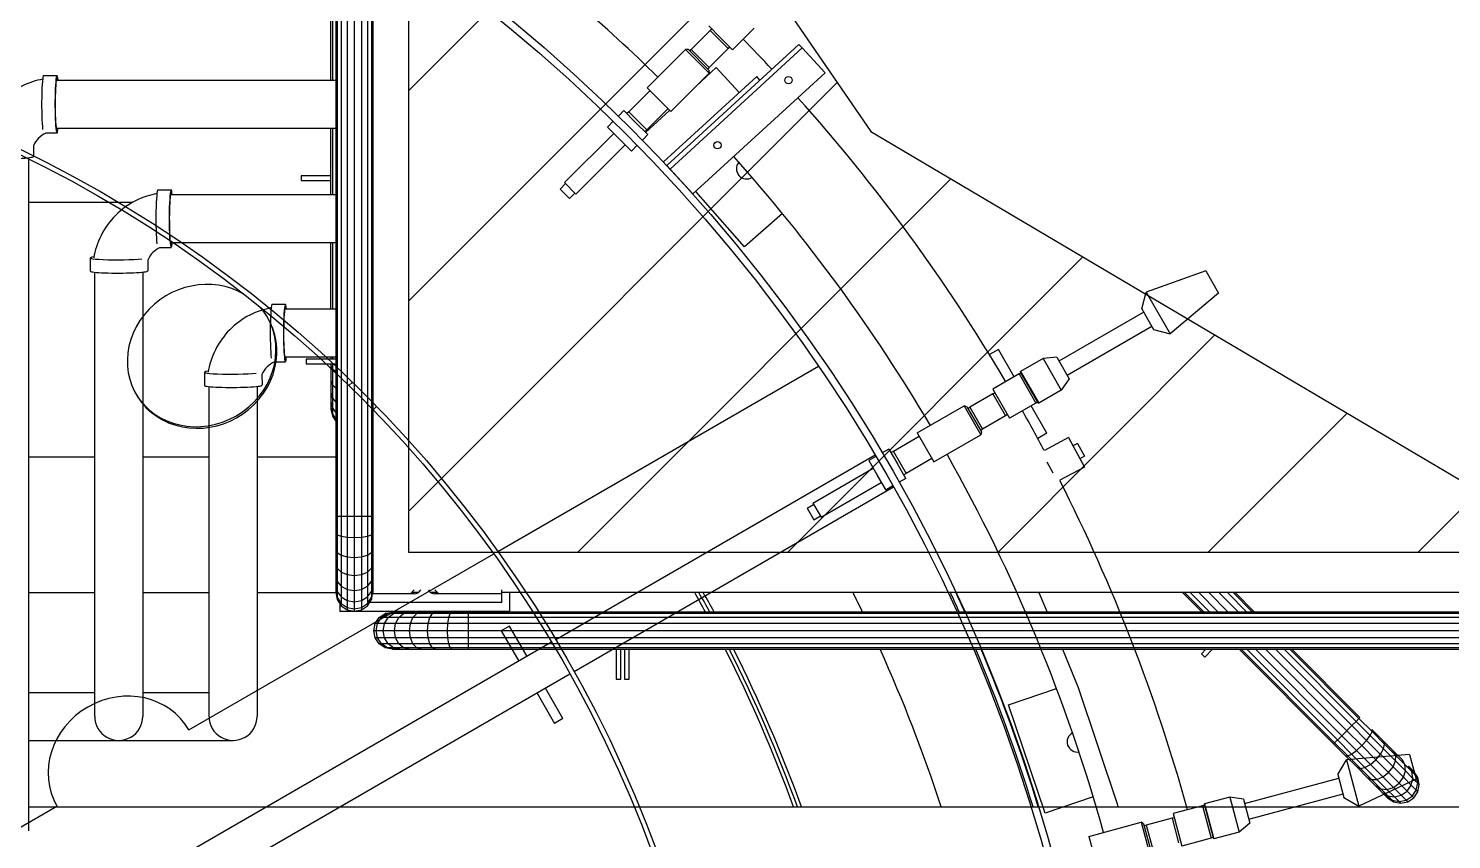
# Model space of a CAD drawing. Header units: metres. Extents: x 0 to 63075, y 0 to 44550.
# Drawn here: x 52849.9 to 53130.4, y 39107.4 to 39267.2 of the extents above; entities that cross this region are included whole.
import ezdxf

# ---------------------------------------------------------------- set-up
doc = ezdxf.new("R2010")
doc.units = ezdxf.units.M
doc.header["$LTSCALE"] = 75
for name, color, linetype in [('GSB', 7, 'Continuous'), ('ML6', 1, 'Continuous'), ('SDM', 7, 'Continuous'), ('SL1', 8, 'Continuous')]:
    doc.layers.add(name, color=color, linetype=linetype)
doc.styles.add('ROMANS', font='ROMANS.SHX')
doc.dimstyles.new('75___1-75', dxfattribs={"dimscale": 75, "dimtxt": 2.5, "dimasz": 2, "dimexe": 1.5, "dimexo": 1, "dimgap": 0.5, "dimtad": 1, "dimdec": 0, "dimzin": 12, "dimtxsty": 'ROMANS', "dimcen": 0, "dimclrd": 256, "dimclre": 256, "dimclrt": 3, "dimazin": 3, "dimtfac": 1, "dimtdec": 0, "dimtmove": 0, "dimatfit": 0, "dimfxl": 1, "dimlwd": -1, "dimlwe": -1, "dimarcsym": 0})

# ---------------------------------------------------------------- blocks, each defined once
blk = doc.blocks.new('A$C6bae614f')
at = {"layer": 'SL1'}
h = blk.add_hatch(dxfattribs=at)
h.set_pattern_fill('_USER', color=256, scale=195, angle=44.9981, style=0, pattern_type=0)
h.set_pattern_definition([(44.99813, (326091.56, -18363.04), (-137.8813, 137.89033), [])])
h.paths.add_polyline_path([(367205.8, 36170.3), (368140.4, 35618.2), (366599.3, 35618.2), (366599.3, 37052.5)])
for p, q in [((366510.8, 40753.1), (366510.6, 35548.2)), ((366518.7, 40756.4), (366518.5, 35543)), ((366528, 40757.6), (366527.8, 35541.1)), ((366537.4, 40756.4), (366537.2, 35543)), ((366545.3, 40753.1), (366545.1, 35548.2)), ((366550.6, 40748.2), (366550.4, 35556.2)), ((366552.4, 40742.4), (366552.2, 35568)), ((366503.6, 40702.3), (366503.4, 35568)), ((366505.5, 40704.4), (366505.3, 35556.2)), ((366497.2, 36237.5), (366497.3, 37091.4)), ((366499.1, 37091.4), (366499.1, 36237.5)), ((366994.8, 36302.8), (366970, 36278)), ((366993.2, 36308.7), (367008.7, 36293.1)), ((366997.1, 36304.7), (366994.8, 36302.8)), ((366994.8, 36302.8), (367018.4, 36279.2)), ((367052.6, 36305.8), (367024.3, 36277.5)), ((366912.2, 36227.5), (366962.4, 36277.9)), ((366938, 36125.6), (367111.3, 36284.5)), ((367115.6, 36279.8), (366942.4, 36121)), ((366962.4, 36277.9), (366993.5, 36246.8)), ((366966.3, 36277.6), (366962.4, 36277.9)), ((366968.1, 36275.8), (366970, 36278)), ((366970, 36278), (366993.7, 36254.4)), ((367018.4, 36279.2), (366993.7, 36254.4)), ((367008.7, 36293.1), (367024.3, 36277.5)), ((367020.3, 36281.5), (367018.4, 36279.2)), ((367115.6, 36279.8), (367111.3, 36284.5)), ((367145.7, 36247), (367115.6, 36279.8)), ((366966.3, 36277.6), (366993.2, 36250.6)), ((366120, 36243.8), (366137.5, 36243.8)), ((366933.6, 36130.3), (367056.1, 36242.4)), ((366943.1, 36196.6), (366993.5, 36246.8)), ((367145.7, 36247), (366972.4, 36088.3)), ((366976.4, 36229.7), (367002.9, 36254)), ((366991.4, 36252.4), (366993.7, 36254.4)), ((366993.2, 36250.6), (366993.5, 36246.8)), ((367032.9, 36221.2), (367002.9, 36254)), ((367060.3, 36237.8), (367056.1, 36242.4)), ((366137.5, 36237.5), (366503.5, 36237.5)), ((366915.8, 36223.8), (366888.1, 36196.1)), ((366912.2, 36227.5), (366943.1, 36196.6)), ((366881.7, 36197.6), (366874.6, 36190.4)), ((366881.7, 36197.6), (366897.4, 36181.8)), ((366888.1, 36196.1), (366885.6, 36193.7)), ((366888.1, 36196.1), (366899.9, 36184.3)), ((366910.2, 36169.1), (366941.7, 36198)), ((366939.5, 36200.2), (366911.7, 36172.5)), ((366123, 36168.3), (366137.5, 36168.3)), ((366137.5, 36174.5), (366503.5, 36174.5)), ((366497.2, 36087.5), (366497.2, 36174.5)), ((366499.1, 36174.5), (366499.1, 36087.5)), ((366803.8, 36103.2), (366868.3, 36167.8)), ((366867.8, 36183.7), (366860.1, 36176)), ((366860.1, 36176), (366891.6, 36144.5)), ((366913.2, 36166.1), (366897.4, 36181.8)), ((366899.9, 36184.3), (366911.7, 36172.5)), ((366913.2, 36166.1), (366906, 36158.9)), ((366911.7, 36172.5), (366909.3, 36170)), ((366106.6, 36151.7), (366106.7, 36137.4)), ((366818.8, 36088.2), (366883.4, 36152.7)), ((366875.9, 36160.3), (366891.6, 36144.5)), ((366899.3, 36152.2), (366891.6, 36144.5)), ((366100.1, 36135.8), (366100.1, 35253)), ((366458.1, 36112.3), (366458.1, 36106)), ((366497.2, 36112.3), (366458.1, 36112.3)), ((366938.1, 36125.7), (366942.4, 36121)), ((366942.4, 36121), (366972.4, 36088.3)), ((366270, 36093.7), (366287.5, 36093.7)), ((366458.1, 36106), (366497.2, 36106)), ((366798.1, 36094.8), (366805.1, 36101.9)), ((366798.1, 36094.8), (366810.4, 36082.5)), ((366803.8, 36103.2), (366818.8, 36088.2)), ((367039.8, 36019), (366976.1, 36091.6)), ((366100.1, 36077.5), (366237.2, 36077.5)), ((366287.5, 36087.5), (366503.5, 36087.5)), ((366810.4, 36082.5), (366817.5, 36089.5)), ((367089.8, 36062.9), (367039.8, 36019)), ((366273, 36018.3), (366287.4, 36018.3)), ((366287.4, 36024.5), (366503.5, 36024.5)), ((366497.2, 35937.5), (366497.2, 36024.5)), ((366499.1, 36024.5), (366499.1, 35937.5)), ((366181.1, 36004.4), (366181.2, 35987)), ((366256.6, 36001.7), (366256.7, 35987.4)), ((366187.1, 35403), (366187.1, 35985.6)), ((366250.1, 35985.8), (366250.1, 35403)), ((367645.5, 35987.6), (367567.3, 35959.4)), ((367645.5, 35987.6), (367662.3, 35958.4)), ((366420, 35943.7), (366437.4, 35943.7)), ((367561.5, 35937.6), (367567.3, 35959.4)), ((367567.3, 35959.4), (367598.8, 35904.8)), ((367662.3, 35958.4), (367598.8, 35904.8)), ((366437.4, 35937.5), (366503.5, 35937.5)), ((367452.9, 35869.3), (367563.9, 35933.4)), ((367561.5, 35937.6), (367577, 35910.7)), ((367463.6, 35850.8), (367574.6, 35914.9)), ((367577, 35910.7), (367598.8, 35904.8)), ((366423, 35868.3), (366437.4, 35868.3)), ((366437.4, 35874.5), (366503.5, 35874.5)), ((366503.5, 35871.8), (366464.4, 35871.8)), ((366464.4, 35871.8), (366464.4, 35865.5)), ((366497.2, 35874.5), (366497.2, 35871.8)), ((366499.1, 35874.5), (366499.1, 35871.8)), ((367373.5, 35884.5), (367361.6, 35877.6)), ((367394.2, 35848.5), (367373.5, 35884.5)), ((367431.9, 35872.4), (367402.3, 35855.4)), ((367450.1, 35874.2), (367431.9, 35872.4)), ((367431.9, 35872.4), (367455.8, 35831.1)), ((367450.1, 35874.2), (367466.4, 35845.9)), ((366331.1, 35854.4), (366331.2, 35837)), ((366406.6, 35851.7), (366406.7, 35837.4)), ((366464.4, 35865.5), (366503.5, 35865.5)), ((366497.2, 35865.5), (366497.2, 35808.5)), ((366497.2, 35862.6), (366499.1, 35858.6)), ((366499.1, 35865.5), (366499.1, 35796.7)), ((366499.1, 35858.6), (366503.5, 35855.7)), ((366716.3, 35619.5), (367137.2, 35862.4)), ((367400.6, 35852.2), (367366, 35832.2)), ((367402.8, 35853.4), (367400.6, 35852.2)), ((367400.6, 35852.2), (367422.6, 35814.1)), ((367402.3, 35855.4), (367426.2, 35814)), ((367402.8, 35853.4), (367402.3, 35855.4)), ((367402.8, 35853.4), (367424.8, 35815.4)), ((366337.1, 35403), (366337.1, 35835.6)), ((366400.1, 35835.8), (366400.1, 35403)), ((366497.2, 35843.6), (366499.1, 35837.8)), ((366499.1, 35837.8), (366503.5, 35833.7)), ((366525.3, 35841.5), (366520.8, 35837)), ((367366, 35832.2), (367388, 35794.1)), ((367455.8, 35831.1), (367426.2, 35814)), ((367466.4, 35845.9), (367455.8, 35831.1)), ((366497.2, 35827.8), (366499.1, 35820.5)), ((366497.2, 35815.9), (366499.1, 35807.5)), ((366499.1, 35820.5), (366503.5, 35815.4)), ((367366, 35826.1), (367335.7, 35808.6)), ((367368.8, 35827.4), (367366, 35826.1)), ((367366, 35826.1), (367382.7, 35797.2)), ((367422.6, 35814.1), (367388, 35794.1)), ((367424.8, 35815.4), (367422.6, 35814.1)), ((367424.8, 35815.4), (367426.2, 35814)), ((366497.2, 35808.5), (366497.2, 35806)), ((366497.2, 35808.5), (366499.1, 35799.4)), ((366497.2, 35806), (366499.1, 35796.7)), ((366499.1, 35807.5), (366503.5, 35801.6)), ((366499.1, 35799.4), (366503.5, 35793)), ((366499.1, 35796.7), (366503.5, 35790.1)), ((366552.6, 35805.2), (366557.1, 35809.7)), ((367266.7, 35774.8), (367328.3, 35810.5)), ((367328.3, 35810.5), (367350.3, 35772.4)), ((367331.9, 35809.2), (367328.3, 35810.5)), ((367331.9, 35809.2), (367351, 35776.2)), ((367333.2, 35806.9), (367335.7, 35808.6)), ((367335.7, 35808.6), (367352.4, 35779.7)), ((367382.7, 35797.2), (367352.4, 35779.7)), ((367385.2, 35798.9), (367382.7, 35797.2)), ((367437, 35774.5), (367416.2, 35810.4)), ((367266.7, 35774.8), (367288.6, 35736.9)), ((367349.7, 35778.4), (367352.4, 35779.7)), ((367351, 35776.2), (367350.3, 35772.4)), ((367437, 35774.5), (367425.1, 35767.6)), ((367269.3, 35770.3), (367235.4, 35750.7)), ((367288.6, 35736.9), (367350.3, 35772.4)), ((367465.3, 35768.8), (367433.7, 35751.7)), ((367465.3, 35768.8), (367486.2, 35730)), ((367477.3, 35761.2), (367471.2, 35757.9)), ((367477.3, 35761.2), (367486.5, 35744.2)), ((366100.1, 35743.5), (366187.1, 35743.5)), ((366250.1, 35743.5), (366337.1, 35743.5)), ((366400.1, 35743.5), (366503.5, 35743.5)), ((367211.6, 35745.6), (366792.3, 35503.5)), ((367212.6, 35743.9), (367203.2, 35738.5)), ((367203.2, 35738.5), (367225.4, 35700)), ((367229.6, 35753.7), (367220.8, 35748.7)), ((367229.6, 35753.7), (367240.7, 35734.5)), ((367235.4, 35750.7), (367232.3, 35749)), ((367235.4, 35750.7), (367252.1, 35721.8)), ((367286, 35741.4), (367252.1, 35721.8)), ((367437.1, 35736.8), (367444.7, 35722.6)), ((367486.5, 35744.2), (367480.3, 35740.9)), ((367129.9, 35682.8), (367209, 35728.5)), ((367214.3, 35719.2), (367225.4, 35700)), ((367251.8, 35715.2), (367240.7, 35734.5)), ((367252.1, 35721.8), (367249.1, 35720)), ((367486.2, 35730), (367453.9, 35712.7)), ((367235.8, 35703.7), (366816.4, 35461.7)), ((367140.5, 35664.3), (367219.6, 35710)), ((367234.8, 35705.4), (367225.4, 35700)), ((367251.8, 35715.2), (367243.1, 35710.1)), ((367122.2, 35676.1), (367130.8, 35681.2)), ((367129.9, 35682.8), (367140.5, 35664.3)), ((366503.4, 35665.5), (366505.3, 35665.5)), ((366505.3, 35665.5), (366510.6, 35665.5)), ((366510.6, 35665.5), (366518.5, 35665.5)), ((366518.5, 35665.5), (366527.8, 35665.5)), ((366527.8, 35665.5), (366537.2, 35665.5)), ((366537.2, 35665.5), (366545.1, 35665.5)), ((366545.1, 35665.5), (366550.4, 35665.5)), ((366550.4, 35665.5), (366552.2, 35665.5)), ((367122.2, 35676.1), (367130.9, 35661)), ((367130.9, 35661), (367139.6, 35666)), ((366503.4, 35643.2), (366505.3, 35641.2)), ((366550.4, 35641.2), (366552.2, 35643.2)), ((366505.3, 35641.2), (366510.6, 35639.4)), ((366510.6, 35639.4), (366518.5, 35638.2)), ((366518.5, 35638.2), (366527.8, 35637.8)), ((366527.8, 35637.8), (366537.2, 35638.2)), ((366537.2, 35638.2), (366545.1, 35639.4)), ((366545.1, 35639.4), (366550.4, 35641.2)), ((366310.7, 35385.3), (366710.8, 35616.3)), ((366503.4, 35622.1), (366505.3, 35618.1)), ((366505.3, 35618.1), (366510.6, 35614.6)), ((366510.6, 35614.6), (366518.5, 35612.3)), ((366518.5, 35612.3), (366527.8, 35611.5)), ((366527.8, 35611.5), (366537.2, 35612.3)), ((366537.2, 35612.3), (366545.1, 35614.6)), ((366545.1, 35614.6), (366550.4, 35618.1)), ((366550.4, 35618.1), (366552.2, 35622.1)), ((366503.4, 35603.1), (366505.3, 35597.3)), ((366503.4, 35587.3), (366505.3, 35580)), ((366505.3, 35597.3), (366510.6, 35592.4)), ((366510.6, 35592.4), (366518.5, 35589.1)), ((366518.5, 35589.1), (366527.8, 35587.9)), ((366527.8, 35587.9), (366537.2, 35589.1)), ((366537.2, 35589.1), (366545.1, 35592.4)), ((366545.1, 35592.4), (366550.4, 35597.3)), ((366550.4, 35597.3), (366552.2, 35603.1)), ((366550.4, 35580), (366552.2, 35587.3)), ((366503.4, 35575.4), (366505.3, 35567)), ((366503.4, 35568), (366505.3, 35558.9)), ((366503.4, 35568), (366503.4, 35565.5)), ((366505.3, 35580), (366510.6, 35573.8)), ((366510.6, 35573.8), (366518.5, 35569.7)), ((366518.5, 35569.7), (366527.8, 35568.2)), ((366527.8, 35568.2), (366537.2, 35569.7)), ((366537.2, 35569.7), (366545.1, 35573.8)), ((366545.1, 35573.8), (366550.4, 35580)), ((366550.4, 35567), (366552.2, 35575.4)), ((366550.4, 35558.9), (366552.2, 35568)), ((366552.2, 35568), (366552.2, 35565.5)), ((366601.5, 35564), (366606.5, 35569)), ((366633.7, 35569), (366638.7, 35564)), ((366721.6, 35553), (366721.6, 35569)), ((366100.1, 35565.5), (366187.1, 35565.5)), ((366250.1, 35565.5), (366337.1, 35565.5)), ((366400.1, 35565.5), (366503.4, 35565.5)), ((366503.4, 35565.5), (366505.3, 35556.2)), ((366505.3, 35567), (366510.6, 35559.9)), ((366505.3, 35558.9), (366510.6, 35551.2)), ((366505.3, 35556.2), (366510.6, 35548.2)), ((366508.6, 35551.2), (366508.6, 35540.5)), ((366510.6, 35559.9), (366518.5, 35555.1)), ((366510.6, 35551.2), (366518.5, 35546)), ((366518.5, 35555.1), (366527.8, 35553.4)), ((366527.8, 35553.4), (366537.2, 35555.1)), ((366537.2, 35555.1), (366545.1, 35559.9)), ((366537.2, 35546), (366545.1, 35551.2)), ((366545.1, 35559.9), (366550.4, 35567)), ((366545.1, 35551.2), (366550.4, 35558.9)), ((366545.1, 35548.2), (366550.4, 35556.2)), ((366548.3, 35553), (366721.6, 35553)), ((366550.4, 35556.2), (366552.2, 35565.5)), ((366606.5, 35564), (366552, 35564)), ((366611.8, 35565.5), (366603, 35565.5)), ((366637.2, 35565.5), (366628.4, 35565.5)), ((366721.6, 35564), (366633.7, 35564)), ((369310.6, 35565.4), (366721.6, 35565.5)), ((366731.6, 35565.5), (366731.6, 35540.5)), ((367426.6, 35565.5), (367437.2, 35539.9)), ((367640.6, 35539.9), (367615, 35565.5)), ((367617.6, 35565.5), (367643.2, 35539.9)), ((367625.1, 35565.5), (367650.7, 35539.9)), ((367636.3, 35565.5), (367661.9, 35539.9)), ((367649.5, 35565.5), (367675.1, 35539.9)), ((367662.7, 35565.5), (367688.3, 35539.9)), ((367673.9, 35565.5), (367699.5, 35539.9)), ((367681.4, 35565.5), (367707, 35539.9)), ((367684, 35565.5), (367709.6, 35539.9)), ((366731.6, 35540.5), (366508.6, 35540.5)), ((366510.6, 35548.2), (366518.5, 35543)), ((366518.5, 35546), (366527.8, 35544.2)), ((366518.5, 35543), (366527.8, 35541.1)), ((366527.8, 35544.2), (366537.2, 35546)), ((366527.8, 35541.1), (366537.2, 35543)), ((366537.2, 35543), (366545.1, 35548.2)), ((366555.3, 35524.8), (366560.6, 35532.7)), ((366558.4, 35524.8), (366563.5, 35532.7)), ((366560.6, 35532.7), (366568.5, 35538)), ((369310.6, 35532.7), (366560.6, 35532.7)), ((366563.5, 35532.7), (366571.3, 35538)), ((366567.4, 35524.8), (366572.2, 35532.7)), ((366568.5, 35538), (366577.8, 35539.9)), ((369310.6, 35537.9), (366568.5, 35538)), ((366571.3, 35538), (366580.4, 35539.9)), ((366572.2, 35532.7), (366579.3, 35538)), ((369310.6, 35539.8), (366577.8, 35539.9)), ((366579.3, 35538), (366587.8, 35539.9)), ((366582, 35524.8), (366586.2, 35532.7)), ((366586.2, 35532.7), (366592.4, 35538)), ((366592.4, 35538), (366599.7, 35539.9)), ((366601.4, 35524.8), (366604.7, 35532.7)), ((366604.7, 35532.7), (366609.7, 35538)), ((366609.7, 35538), (366615.5, 35539.9)), ((366624.7, 35524.8), (366627, 35532.7)), ((366627, 35532.7), (366630.4, 35538)), ((366630.4, 35538), (366634.5, 35539.9)), ((366650.6, 35524.8), (366651.8, 35532.7)), ((366651.8, 35532.7), (366653.5, 35538)), ((366653.5, 35538), (366655.6, 35539.9)), ((366677.8, 35538), (366677.8, 35539.9)), ((366677.8, 35532.7), (366677.8, 35538)), ((366677.8, 35524.8), (366677.8, 35532.7)), ((366553.4, 35515.5), (366555.3, 35524.8)), ((369310.6, 35515.4), (366553.4, 35515.5)), ((366555.3, 35506.2), (366553.4, 35515.5)), ((369310.6, 35524.7), (366555.3, 35524.8)), ((366556.6, 35515.5), (366558.4, 35524.8)), ((366558.4, 35506.2), (366556.6, 35515.5)), ((366565.8, 35515.5), (366567.4, 35524.8)), ((366567.4, 35506.2), (366565.8, 35515.5)), ((366580.6, 35515.5), (366582, 35524.8)), ((366582, 35506.2), (366580.6, 35515.5)), ((366600.3, 35515.5), (366601.4, 35524.8)), ((366601.4, 35506.2), (366600.3, 35515.5)), ((366623.9, 35515.5), (366624.7, 35524.8)), ((366624.7, 35506.2), (366623.9, 35515.5)), ((366650.2, 35515.5), (366650.6, 35524.8)), ((366650.6, 35506.2), (366650.2, 35515.5)), ((366677.8, 35515.5), (366677.8, 35524.8)), ((366677.8, 35506.2), (366677.8, 35515.5)), ((366731.7, 35521.5), (366720.7, 35515.1)), ((366720.7, 35515.1), (366743.6, 35475.4)), ((366754.6, 35481.8), (366731.7, 35521.5)), ((366786.8, 35500.3), (365617.8, 34825.4)), ((369310.6, 35506.1), (366555.3, 35506.2)), ((366560.6, 35498.2), (366555.3, 35506.2)), ((366563.5, 35498.2), (366558.4, 35506.2)), ((369310.6, 35498.2), (366560.6, 35498.2)), ((366568.5, 35492.9), (366560.6, 35498.2)), ((366571.2, 35492.9), (366563.5, 35498.2)), ((366572.2, 35498.2), (366567.4, 35506.2)), ((366579.3, 35492.9), (366572.2, 35498.2)), ((366586.2, 35498.2), (366582, 35506.2)), ((366592.4, 35492.9), (366586.2, 35498.2)), ((366604.7, 35498.2), (366601.4, 35506.2)), ((366609.7, 35492.9), (366604.7, 35498.2)), ((366627, 35498.2), (366624.7, 35506.2)), ((366630.4, 35492.9), (366627, 35498.2)), ((366651.8, 35498.2), (366650.6, 35506.2)), ((366653.5, 35492.9), (366651.8, 35498.2)), ((366677.8, 35498.2), (366677.8, 35506.2)), ((366677.8, 35492.9), (366677.8, 35498.2)), ((369310.6, 35492.9), (366568.5, 35492.9)), ((366577.8, 35491.1), (366568.5, 35492.9)), ((366580.4, 35491.1), (366571.2, 35492.9)), ((366577.8, 35491.1), (369310.6, 35491)), ((366587.7, 35491.1), (366579.3, 35492.9)), ((366599.7, 35491.1), (366592.4, 35492.9)), ((366615.5, 35491.1), (366609.7, 35492.9)), ((366634.5, 35491.1), (366630.4, 35492.9)), ((366655.6, 35491.1), (366653.5, 35492.9)), ((366677.8, 35491.1), (366677.8, 35492.9)), ((366871.5, 35491.1), (366871.5, 35452)), ((366877.8, 35452), (366877.8, 35491.1)), ((366882.3, 35491.1), (366882.3, 35452)), ((366888.6, 35452), (366888.6, 35491.1)), ((367457.4, 35491.1), (367478.2, 35440.8)), ((367645.6, 35491.1), (367639.8, 35485.3)), ((367639.8, 35485.3), (367644.3, 35480.8)), ((367644.3, 35480.8), (367654.5, 35491.1)), ((367813.4, 35367.1), (367689.4, 35491.1)), ((367692, 35491.1), (367814.7, 35368.4)), ((367699.5, 35491.1), (367818.4, 35372.1)), ((367710.7, 35491.1), (367824, 35377.7)), ((367723.9, 35491.1), (367830.6, 35384.3)), ((367737.1, 35491.1), (367837.2, 35390.9)), ((367748.3, 35491.1), (367842.8, 35396.5)), ((367755.8, 35491.1), (367846.6, 35400.3)), ((367758.4, 35491.1), (367847.9, 35401.6)), ((366810.9, 35458.5), (365641.9, 34783.6)), ((366801.7, 35400.2), (366778.8, 35439.9)), ((366871.5, 35452), (366877.8, 35452)), ((366882.3, 35452), (366888.6, 35452)), ((367386.6, 35418.2), (367449.7, 35439.6)), ((367478.2, 35440.8), (367529, 35288.4)), ((366100.1, 35434.5), (366187.1, 35434.5)), ((366250.1, 35434.5), (366337.1, 35434.5)), ((366767.8, 35433.6), (366790.7, 35393.9)), ((366801.7, 35400.2), (366790.7, 35393.9)), ((367434.8, 35276.1), (367386.6, 35418.2)), ((367842.8, 35396.5), (367846.6, 35400.3)), ((367846.6, 35400.3), (367847.9, 35401.6)), ((367863.8, 35383.1), (367846.6, 35400.3)), ((367824, 35377.7), (367837.2, 35390.9)), ((367850.2, 35364.7), (367830.6, 35384.3)), ((367837.2, 35390.9), (367842.8, 35396.5)), ((367856.5, 35371.6), (367837.2, 35390.9)), ((367861.3, 35378.1), (367842.8, 35396.5)), ((367861.3, 35378.1), (367863.8, 35383.1)), ((367863.6, 35385.8), (367863.8, 35383.1)), ((367878.6, 35370.9), (367863.6, 35385.8)), ((367863.8, 35383.1), (367880.1, 35366.7)), ((366100.1, 35371.5), (366368.6, 35371.5)), ((367813.4, 35367.1), (367814.7, 35368.4)), ((367813.4, 35367.1), (367829.1, 35351.3)), ((367814.7, 35368.4), (367824, 35377.7)), ((367831.9, 35351.2), (367814.7, 35368.4)), ((367836.9, 35353.7), (367818.4, 35372.1)), ((367843.3, 35358.4), (367824, 35377.7)), ((367843.3, 35358.4), (367850.2, 35364.7)), ((367850.2, 35364.7), (367856.5, 35371.6)), ((367850.2, 35364.7), (367868.8, 35346.2)), ((367856.5, 35371.6), (367861.3, 35378.1)), ((367856.5, 35371.6), (367891.3, 35336.9)), ((367861.3, 35378.1), (367878.8, 35360.5)), ((367880.1, 35366.7), (367878.6, 35370.9)), ((367878.6, 35370.9), (367892, 35357.5)), ((367878.8, 35360.5), (367880.1, 35366.7)), ((367916.2, 35330.6), (367880.1, 35366.7)), ((367818.9, 35326.7), (367830.2, 35346.2)), ((367829.1, 35351.3), (367831.9, 35351.2)), ((367829.1, 35351.3), (367844.1, 35336.4)), ((367912.9, 35353.2), (367830.2, 35346.2)), ((367830.2, 35346.2), (367846.5, 35285.4)), ((367831.9, 35351.2), (367836.9, 35353.7)), ((367831.9, 35351.2), (367884.3, 35298.7)), ((367836.9, 35353.7), (367843.3, 35358.4)), ((367836.9, 35353.7), (367883.3, 35307.3)), ((367878.1, 35323.7), (367843.3, 35358.4)), ((367861.6, 35340.1), (367868.8, 35346.2)), ((367868.8, 35346.2), (367874.8, 35353.3)), ((367868.8, 35346.2), (367885.5, 35329.5)), ((367874.8, 35353.3), (367878.8, 35360.5)), ((367878.8, 35360.5), (367894.5, 35344.8)), ((367891.3, 35336.9), (367894.5, 35344.8)), ((367894.8, 35352.1), (367892, 35357.5)), ((367892, 35357.5), (367903.2, 35346.3)), ((367894.5, 35344.8), (367894.8, 35352.1)), ((367894.5, 35344.8), (367907.7, 35331.7)), ((367907, 35339.8), (367903.2, 35346.3)), ((367912.9, 35353.2), (367921.6, 35320.7)), ((367818.9, 35326.7), (367826.9, 35296.7)), ((367844.1, 35336.4), (367848.2, 35334.8)), ((367844.1, 35336.4), (367857.5, 35323)), ((367848.2, 35334.8), (367854.4, 35336.1)), ((367854.4, 35336.1), (367861.6, 35340.1)), ((367878.1, 35323.7), (367885.5, 35329.5)), ((367885.5, 35329.5), (367891.3, 35336.9)), ((367885.5, 35329.5), (367916.4, 35298.6)), ((367891.3, 35336.9), (367905, 35323.2)), ((367905, 35323.2), (367907.7, 35331.7)), ((367907.7, 35331.7), (367907, 35339.8)), ((367907.7, 35331.7), (367917.5, 35321.8)), ((367909.1, 35337.8), (367913.6, 35334.8)), ((367914.2, 35333.8), (367910.7, 35336.1)), ((367916.8, 35332.6), (367911.6, 35337.9)), ((367911.6, 35337.9), (367916.2, 35330.6)), ((367917.5, 35321.8), (367916.2, 35330.6)), ((367916.2, 35330.6), (367921.9, 35324.9)), ((367921.9, 35324.9), (367916.8, 35332.6)), ((367916.8, 35332.6), (367918.6, 35330.9)), ((367923.9, 35322.9), (367918.6, 35330.9)), ((367696.4, 35288.8), (367820.1, 35322.1)), ((367921.6, 35320.7), (367846.5, 35285.4)), ((367857.5, 35323), (367882.3, 35298.1)), ((367857.5, 35323), (367862.9, 35320.2)), ((367862.9, 35320.2), (367870.1, 35320.4)), ((367868.7, 35311.8), (367875.1, 35307.9)), ((367870.1, 35320.4), (367878.1, 35323.7)), ((367875.1, 35307.9), (367883.3, 35307.3)), ((367891.8, 35310), (367878.1, 35323.7)), ((367883.3, 35307.3), (367891.8, 35310)), ((367883.3, 35307.3), (367893.1, 35297.4)), ((367891.8, 35310), (367899.4, 35315.5)), ((367902.1, 35299.6), (367891.8, 35310)), ((367899.4, 35315.5), (367905, 35323.2)), ((367905, 35323.2), (367915.3, 35312.8)), ((367909.9, 35305.1), (367915.3, 35312.8)), ((367915.3, 35312.8), (367917.5, 35321.8)), ((367915.3, 35312.8), (367921.7, 35306.4)), ((367916.4, 35298.6), (367921.7, 35306.4)), ((367917.5, 35321.8), (367923.7, 35315.7)), ((367921.7, 35306.4), (367923.7, 35315.7)), ((367921.7, 35306.4), (367923.9, 35304.3)), ((367923.7, 35315.7), (367921.9, 35324.9)), ((367921.9, 35324.9), (367923.9, 35322.9)), ((367923.7, 35315.7), (367925.7, 35313.6)), ((367925.7, 35313.6), (367923.9, 35322.9)), ((367923.9, 35304.3), (367925.7, 35313.6)), ((367497.9, 35297.6), (367434.8, 35276.1)), ((367529, 35288.4), (367529.9, 35284.5)), ((367643.8, 35286.5), (367643.9, 35288.4)), ((367676.9, 35297.3), (367643.9, 35288.4)), ((367643.9, 35288.4), (367656.2, 35242.3)), ((367676.9, 35297.3), (367689.2, 35251.2)), ((367694.9, 35294.3), (367676.9, 35297.3)), ((367694.9, 35294.3), (367703.4, 35262.8)), ((367701.9, 35268.2), (367825.7, 35301.3)), ((367826.9, 35296.7), (367846.5, 35285.4)), ((367877.1, 35303.4), (367884.3, 35298.7)), ((367882.3, 35298.1), (367890.1, 35293)), ((367882.3, 35298.1), (367884.1, 35296.4)), ((367884.1, 35296.4), (367892, 35291.1)), ((367884.3, 35298.7), (367893.1, 35297.4)), ((367884.3, 35298.7), (367890.1, 35293)), ((367890.1, 35293), (367899.3, 35291.3)), ((367890.1, 35293), (367892, 35291.1)), ((367892, 35291.1), (367901.3, 35289.2)), ((367893.1, 35297.4), (367902.1, 35299.6)), ((367893.1, 35297.4), (367899.3, 35291.3)), ((367899.3, 35291.3), (367908.5, 35293.2)), ((367899.3, 35291.3), (367901.3, 35289.2)), ((367901.3, 35289.2), (367910.7, 35291.1)), ((367902.1, 35299.6), (367909.9, 35305.1)), ((367908.5, 35293.2), (367902.1, 35299.6)), ((367908.5, 35293.2), (367916.4, 35298.6)), ((367908.5, 35293.2), (367910.7, 35291.1)), ((367910.7, 35291.1), (367918.6, 35296.4)), ((367916.4, 35298.6), (367918.6, 35296.4)), ((367918.6, 35296.4), (367923.9, 35304.3)), ((365687.1, 35025.3), (366137.5, 35285.3)), ((366100.1, 35284.5), (368855.2, 35284.4)), ((367601.3, 35269.6), (367567.4, 35260.5)), ((367604.2, 35270.1), (367601.3, 35269.6)), ((367601.3, 35269.6), (367609.9, 35237.3)), ((367641.4, 35285.8), (367602.8, 35275.5)), ((367602.8, 35275.5), (367614.2, 35233)), ((367643.8, 35286.5), (367641.4, 35285.8)), ((367641.4, 35285.8), (367652.8, 35243.3)), ((367643.8, 35286.5), (367655.2, 35244)), ((367492.1, 35245.7), (367560.8, 35264.2)), ((367560.8, 35264.2), (367572.2, 35221.7)), ((367563.9, 35262), (367560.8, 35264.2)), ((367563.9, 35262), (367573.8, 35225.2)), ((367564.6, 35259.6), (367567.4, 35260.5)), ((367567.4, 35260.5), (367576.1, 35228.3)), ((367689.2, 35251.2), (367656.2, 35242.3)), ((367703.4, 35262.8), (367689.2, 35251.2)), ((367492.1, 35245.7), (367503.4, 35203.4)), ((367652.8, 35243.3), (367614.2, 35233)), ((367655.2, 35244), (367652.8, 35243.3)), ((367655.2, 35244), (367656.2, 35242.3))]:
    blk.add_line(p, q, dxfattribs=at)
blk.add_lwpolyline([(367205.8, 36170.3), (368140.4, 35618.2), (366599.3, 35618.2), (366599.3, 37052.5)], close=True, dxfattribs=at)
for centre, radius in [((365370, 34654.5), 2150), ((365370, 34654.5), 2140.5), ((365370, 34654.5), 1656.4), ((365370, 34654.5), 1650), ((367097.7, 36237.5), 4.76), ((367004.5, 36152.2), 4.76)]:
    blk.add_circle(centre, radius, dxfattribs=at)
for centre, radius, start, end in [((365370, 34654.5), 2222.8, 45.5628, 53.0115), ((365370, 34654.5), 2337.1, 43.1208, 44.4588), ((365370, 34654.5), 2337.1, 30.5375, 41.8754), ((366137.3, 36137.6), 33.8, 114.9515, 155.4391), ((365370, 34654.5), 2222.8, 30.5628, 41.8434), ((367042.9, 36121.5), 13.5, 140.583, 301.9133), ((366287.3, 35987.6), 33.8, 114.9515, 155.4391), ((366437.3, 35837.6), 33.8, 114.9515, 155.4391), ((365370, 34654.5), 2337.1, 27.9987, 29.4588), ((365370, 34654.5), 2222.8, 15.5628, 29.4336), ((365370, 34654.5), 2337.1, 15.5375, 26.9199), ((366606.5, 35574), 10, 269.9981, 329.9981), ((366633.7, 35574), 10, 209.9981, 269.9981), ((365370, 34654.5), 1845.2, 28.6724, 29.5824), ((365370, 34654.5), 1850, 28.5918, 29.4987), ((365370, 34654.5), 1855, 28.5075, 29.4113), ((365370, 34654.5), 2028.5, 25.8777, 26.6841), ((365370, 34654.5), 2143.5, 24.3955, 25.1492), ((365370, 34654.5), 2150, 24.317, 25.0679), ((365370, 34654.5), 1845.2, 19.9615, 26.9591), ((365370, 34654.5), 1850, 19.908, 26.8841), ((365370, 34654.5), 1855, 19.852, 26.8057), ((365370, 34654.5), 2028.5, 18.092, 24.3553), ((365370, 34654.5), 2143.5, 17.0904, 22.9711), ((365370, 34654.5), 2150, 17.0372, 22.8977), ((366218.6, 35403), 31.5, 179.9981, 359.9981), ((366368.6, 35403), 31.5, 179.9981, 359.9981), ((367477, 35369.7), 13.5, 118.0815, 279.4148)]:
    blk.add_arc(centre, radius, start, end, dxfattribs=at)
for centre, major_axis, ratio, start_param, end_param in [((366120, 36206), (0, -37.7), 0.069829, 3.141593, 5.773883), ((366137.5, 36206), (0, -37.7), 0.069829, 2.558132, 6.352901), ((366137.5, 36206), (0, -34.6), 0.069829, 2.717009, 6.352901), ((366137.5, 36206), (0, -34.6), 0.069829, 0.069716, 0.424583), ((366137.5, 36206), (0, -37.7), 0.069829, 0.069716, 0.583461), ((366069, 36137.2), (-37.7, -0.2), 0.069489, 0, 3.141593), ((366270, 36056), (0, -37.7), 0.069829, 3.141593, 5.773883), ((366287.4, 36056), (0, -37.7), 0.069829, 2.558132, 6.352901), ((366287.4, 36056), (0, -34.6), 0.069829, 2.717009, 6.352901), ((366287.4, 36056), (0, -34.6), 0.069829, 0.069716, 0.424583), ((366287.4, 36056), (0, -37.7), 0.069829, 0.069716, 0.583461), ((366218.9, 36004.6), (-37.7, -0.2), 0.069489, 5.768977, 8.775704), ((366219, 35987.2), (-37.7, -0.2), 0.069489, 0, 3.141593), ((366328, 35875.3), (86.6, 50), 0.92388, 0.480927, 1.963495), ((366328, 35875.3), (86.6, 50), 0.92388, 1.963495, 6.506717), ((366420, 35906), (0, -37.7), 0.069829, 3.141593, 5.773883), ((366437.4, 35906), (0, -37.7), 0.069829, 2.558132, 6.352901), ((366437.4, 35906), (0, -34.6), 0.069829, 2.717009, 6.352901), ((366326.8, 35877.4), (86.6, 50), 0.92388, 3.154744, 6.270034), ((366437.4, 35906), (0, -34.6), 0.069829, 0.069716, 0.424583), ((366437.4, 35906), (0, -37.7), 0.069829, 0.069716, 0.583461), ((366368.9, 35854.6), (-37.7, -0.2), 0.069489, 5.768977, 8.775704), ((366368.9, 35837.2), (-37.7, -0.2), 0.069489, 0, 3.141593), ((366224.1, 35335.3), (-86.6, -50), 0.92388, 3.141593, 6.283185)]:
    blk.add_ellipse(centre, major_axis=major_axis, ratio=ratio, start_param=start_param, end_param=end_param, dxfattribs=at)
for points in [[(366118.7, 36238.9), (366114.3, 36238), (366109.8, 36236.9), (366105.5, 36235.5), (366095.2, 36232.2), (366085.4, 36227.2), (366076.7, 36220.8), (366067.9, 36214.4), (366060.2, 36206.6), (366053.9, 36197.9), (366047.5, 36189.1), (366042.6, 36179.3), (366039.3, 36169), (366037.8, 36164.2), (366036.6, 36159.4), (366035.8, 36154.5)], [(366268.7, 36088.9), (366264.3, 36088), (366259.8, 36086.9), (366255.5, 36085.5), (366245.2, 36082.2), (366235.4, 36077.2), (366226.7, 36070.8), (366217.9, 36064.4), (366210.2, 36056.6), (366203.9, 36047.9), (366197.5, 36039.1), (366192.6, 36029.3), (366189.3, 36019), (366187.8, 36014.2), (366186.6, 36009.4), (366185.8, 36004.4)], [(366418.7, 35938.9), (366414.3, 35938), (366409.8, 35936.9), (366405.5, 35935.5), (366395.2, 35932.2), (366385.4, 35927.2), (366376.7, 35920.8), (366367.9, 35914.4), (366360.2, 35906.6), (366353.9, 35897.9), (366347.5, 35889.1), (366342.6, 35879.3), (366339.3, 35869), (366337.8, 35864.2), (366336.6, 35859.4), (366335.8, 35854.4)]]:
    blk.add_open_spline(points, degree=3, knots=[4.894302, 4.894302, 4.894302, 4.894302, 5.026548, 5.026548, 5.026548, 5.340708, 5.340708, 5.340708, 5.654867, 5.654867, 5.654867, 5.969026, 5.969026, 5.969026, 6.113773, 6.113773, 6.113773, 6.113773], dxfattribs=at)
blk = doc.blocks.new('zw$15D4')
at = {"layer": 'ML6', "xscale": 0.2502808837766805, "yscale": 0.2502808837766805, "zscale": 0.2502808837766805}
blk.add_blockref('A$C6bae614f', (-85544.74, -3177.34), dxfattribs=at)

msp = doc.modelspace()

# ---------------------------------------------------------------- block references
at = {"layer": 'GSB', "xscale": 0.6000000000000068, "yscale": 0.6000000000000068, "zscale": 0.6000000000000068}
msp.add_blockref('zw$15D4', (49200, 35721.63), dxfattribs=at)

# ---------------------------------------------------------------- leaders
at = {"layer": 'SDM'}
msp.add_leader([(52766.71, 37891.88), (59453.13, 42438.72), (62243.43, 42438.72)], dimstyle='75___1-75', override={"dimtad": 0}, dxfattribs=at)

doc.saveas('drawing.dxf')
